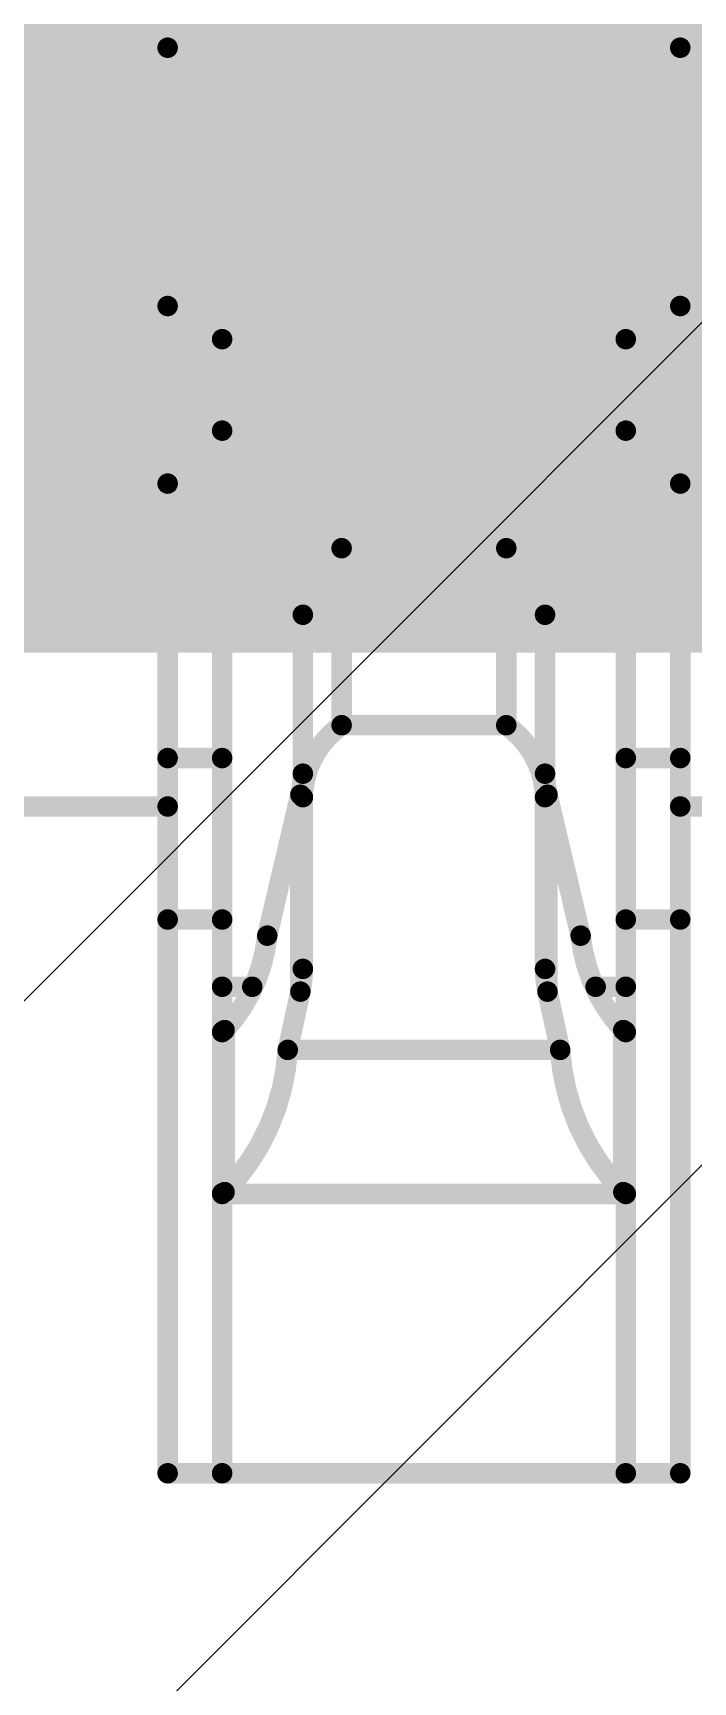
# Model space of a CAD drawing. Header units: inches. Extents: x -11 to 5433, y -4 to 5447.
# Drawn here: x 18.498 to 18.907, y 27.523 to 28.544 of the extents above; entities that cross this region are included whole.
import ezdxf

# ---------------------------------------------------------------- set-up
doc = ezdxf.new("R2010")
doc.units = ezdxf.units.IN
for name, color, linetype in [('Bottom Layer', 5, 'Continuous'), ('Bottom Solder', 6, 'Continuous'), ('Mechanical 4', 56, 'Continuous'), ('Top Layer', 1, 'Continuous'), ('Top Paste', 8, 'Continuous'), ('Top Solder', 216, 'Continuous')]:
    doc.layers.add(name, color=color, linetype=linetype)

# ---------------------------------------------------------------- blocks, each defined once
blk = doc.blocks.new('WQFN_30_EP_2_5_4_5__B_27')
at = {"layer": 'Bottom Solder'}
for p in [(0.68417186, 1.90244222), (0.9500311199999999, 1.64588952)]:
    blk.add_line(p, (-5421.1859699, -5425.6862022), dxfattribs=at)
blk = doc.blocks.new('QTH_030_01_L_D_A_K_TR_157')
at = {"layer": 'Top Layer'}
blk.add_hatch(color=1, dxfattribs=at).paths.add_polyline_path([(-5.52500038, 0.32000063), (-0.8249996199999998, 0.32000063), (-0.8249996199999998, -0.32000063), (-5.52500038, -0.32000063)])
at = {"layer": 'Top Paste'}
blk.add_hatch(color=8, dxfattribs=at).paths.add_polyline_path([(-5.52500038, 0.32000063), (-0.8249996199999998, 0.32000063), (-0.8249996199999998, -0.32000063), (-5.52500038, -0.32000063)])
at = {"layer": 'Top Solder'}
blk.add_hatch(color=216, dxfattribs=at).paths.add_polyline_path([(-5.62660038, 0.42160063), (-0.7233996199999999, 0.42160063), (-0.7233996199999999, -0.42160063), (-5.62660038, -0.42160063)])

msp = doc.modelspace()

# ---------------------------------------------------------------- linework, layer by layer
at = {"layer": 'Bottom Layer'}
msp.add_lwpolyline([(18.34782716, 28.29994594, 0.2794, 0.2794, 0), (24.90321664, 28.29994594, 0.2794, 0.2794, 0)], format="xyseb", dxfattribs=at)
at = {"layer": 'Mechanical 4'}
for points in [[(18.5811541, 28.53494674, 0.0127, 0.0127, 0), (18.8986541, 28.53494674, 0.0127, 0.0127, 0)], [(18.5811541, 28.06494514, 0.0127, 0.0127, 0), (18.5811541, 28.53494674, 0.0127, 0.0127, 0)], [(18.8986541, 28.06494514, 0.0127, 0.0127, 0), (18.8986541, 28.53494674, 0.0127, 0.0127, 0)], [(18.5811541, 28.37494452, 0.0127, 0.0127, 0), (18.8986541, 28.37494452, 0.0127, 0.0127, 0)], [(18.61490562, 28.35440862, 0.0127, 0.0127, 0), (18.86490512, 28.35440862, 0.0127, 0.0127, 0)], [(18.61490562, 27.65194622, 0.0127, 0.0127, 0), (18.61490562, 28.35440862, 0.0127, 0.0127, 0)], [(18.86490512, 27.65194622, 0.0127, 0.0127, 0), (18.86490512, 28.35440862, 0.0127, 0.0127, 0)], [(18.61490562, 28.29773868, 0.0127, 0.0127, 0), (18.86490512, 28.29773868, 0.0127, 0.0127, 0)], [(18.2636541, 28.26494474, 0.0127, 0.0127, 0), (18.5811541, 28.26494474, 0.0127, 0.0127, 0)], [(18.8986541, 28.26494474, 0.0127, 0.0127, 0), (19.2161541, 28.26494474, 0.0127, 0.0127, 0)], [(18.66490552, 28.18369522, 0.0127, 0.0127, -0.2473774344944057), (18.6889136, 28.22494482, 0.0127, 0.0127, 0)], [(18.68891614, 28.22494482, 0.0127, 0.0127, 0), (18.7908946, 28.22494482, 0.0127, 0.0127, 0)], [(18.68891614, 28.11528286, 0.0127, 0.0127, 0), (18.68891614, 28.22494482, 0.0127, 0.0127, 0)], [(18.7908946, 28.11528286, 0.0127, 0.0127, 0), (18.7908946, 28.22494482, 0.0127, 0.0127, 0)], [(18.79089714, 28.22494482, 0.0127, 0.0127, -0.2473774344944055), (18.81490522, 28.18369522, 0.0127, 0.0127, 0)], [(18.66490552, 27.96434844, 0.0127, 0.0127, 0), (18.66490552, 28.18369522, 0.0127, 0.0127, 0)], [(18.81490522, 27.96434844, 0.0127, 0.0127, 0), (18.81490522, 28.18369522, 0.0127, 0.0127, 0)], [(18.66490552, 28.07071348, 0.0127, 0.0127, -0.2374800627721871), (18.6889136, 28.1152854, 0.0127, 0.0127, 0)], [(18.68891614, 28.11528286, 0.0127, 0.0127, 0), (18.7908946, 28.11528286, 0.0127, 0.0127, 0)], [(18.79089714, 28.1152854, 0.0127, 0.0127, -0.2374800627721868), (18.81490522, 28.07071348, 0.0127, 0.0127, 0)], [(18.5811541, 28.09494508, 0.0127, 0.0127, 0), (18.61490562, 28.09494508, 0.0127, 0.0127, 0)], [(18.86490512, 28.09494508, 0.0127, 0.0127, 0), (18.8986541, 28.09494508, 0.0127, 0.0127, 0)], [(18.66490552, 28.08525752, 0.0127, 0.0127, -0.05786385222358645), (18.6633866, 28.07223494, 0.0127, 0.0127, 0)], [(18.81642414, 28.07223494, 0.0127, 0.0127, -0.057863852222711), (18.81490522, 28.08525752, 0.0127, 0.0127, 0)], [(18.2636541, 28.06494514, 0.0127, 0.0127, 0), (18.5811541, 28.06494514, 0.0127, 0.0127, 0)], [(18.5811541, 27.65194622, 0.0127, 0.0127, 0), (18.5811541, 28.06494514, 0.0127, 0.0127, 0)], [(18.6428634, 27.9849453, 0.0127, 0.0127, 0), (18.6633866, 28.07223494, 0.0127, 0.0127, 0)], [(18.6633866, 27.95027684, 0.0127, 0.0127, 0), (18.6633866, 28.07223494, 0.0127, 0.0127, 0)], [(18.81642414, 28.07223494, 0.0127, 0.0127, 0), (18.8369448, 27.9849453, 0.0127, 0.0127, 0)], [(18.81642414, 27.95027684, 0.0127, 0.0127, 0), (18.81642414, 28.07223494, 0.0127, 0.0127, 0)], [(18.8986541, 28.06494514, 0.0127, 0.0127, 0), (19.2161541, 28.06494514, 0.0127, 0.0127, 0)], [(18.8986541, 27.65194622, 0.0127, 0.0127, 0), (18.8986541, 28.06494514, 0.0127, 0.0127, 0)], [(18.5811541, 27.99494528, 0.0127, 0.0127, 0), (18.61490562, 27.99494528, 0.0127, 0.0127, 0)], [(18.86490512, 27.99494528, 0.0127, 0.0127, 0), (18.8986541, 27.99494528, 0.0127, 0.0127, 0)], [(18.64286594, 27.98494784, 0.0127, 0.0127, -0.1625906327552088), (18.61642454, 27.92645418, 0.0127, 0.0127, 0)], [(18.8633862, 27.92645418, 0.0127, 0.0127, -0.1625906327552086), (18.8369448, 27.98494784, 0.0127, 0.0127, 0)], [(18.66490552, 27.96434844, 0.0127, 0.0127, -0.05365793627908248), (18.6633866, 27.95027684, 0.0127, 0.0127, 0)], [(18.81642414, 27.95027684, 0.0127, 0.0127, -0.0536579362795205), (18.81490522, 27.96434844, 0.0127, 0.0127, 0)], [(18.61490562, 27.95328166, 0.0127, 0.0127, 0), (18.633567, 27.95328166, 0.0127, 0.0127, 0)], [(18.65553292, 27.91417836, 0.0127, 0.0127, 0), (18.6633866, 27.95027684, 0.0127, 0.0127, 0)], [(18.81642414, 27.95027684, 0.0127, 0.0127, 0), (18.82427782, 27.91417836, 0.0127, 0.0127, 0)], [(18.84624374, 27.95328166, 0.0127, 0.0127, 0), (18.86490512, 27.95328166, 0.0127, 0.0127, 0)], [(18.61490562, 27.92521466, 0.0127, 0.0127, -0.01102176100866555), (18.61494118, 27.92530102, 0.0127, 0.0127, 0)], [(18.61494118, 27.92530102, 0.0127, 0.0127, -0.02840440618826652), (18.6149869, 27.92538992, 0.0127, 0.0127, 0)], [(18.6149869, 27.92538992, 0.0127, 0.0127, -0.03504147042153537), (18.61505294, 27.92548644, 0.0127, 0.0127, 0)], [(18.61505294, 27.92548644, 0.0127, 0.0127, -0.03231858324261887), (18.615152, 27.92559312, 0.0127, 0.0127, 0)], [(18.615152, 27.92559312, 0.0127, 0.0127, -0.02446223689208078), (18.61528916, 27.9257125, 0.0127, 0.0127, 0)], [(18.6152917, 27.92570996, 0.0127, 0.0127, -0.01372918959022274), (18.6154695, 27.92584458, 0.0127, 0.0127, 0)], [(18.6154695, 27.92584458, 0.0127, 0.0127, -0.008119992797430448), (18.61568032, 27.92598681999999, 0.0127, 0.0127, 0)], [(18.61567778, 27.92598936, 0.0127, 0.0127, -0.004820635665894997), (18.615914, 27.92613922, 0.0127, 0.0127, 0)], [(18.615914, 27.92613922, 0.0127, 0.0127, 0), (18.61642454, 27.92645418, 0.0127, 0.0127, 0)], [(18.61642454, 27.82607592, 0.0127, 0.0127, 0), (18.61642454, 27.92645418, 0.0127, 0.0127, 0)], [(18.8633862, 27.92645418, 0.0127, 0.0127, 0), (18.8636529, 27.92629415999999, 0.0127, 0.0127, 0)], [(18.8633862, 27.82607592, 0.0127, 0.0127, 0), (18.8633862, 27.92645418, 0.0127, 0.0127, 0)], [(18.8636529, 27.92629415999999, 0.0127, 0.0127, 0), (18.86391198, 27.92613414, 0.0127, 0.0127, 0)], [(18.86390944, 27.9261316, 0.0127, 0.0127, -0.006054857847993431), (18.8641482, 27.92598174, 0.0127, 0.0127, 0)], [(18.86415074, 27.92598428, 0.0127, 0.0127, -0.01073696926231512), (18.86435648, 27.92584204, 0.0127, 0.0127, 0)], [(18.86435648, 27.9258395, 0.0127, 0.0127, -0.01856237093802401), (18.86452158, 27.9257125, 0.0127, 0.0127, 0)], [(18.86452158, 27.92571504, 0.0127, 0.0127, -0.02338621052970155), (18.86464604, 27.9255982, 0.0127, 0.0127, 0)], [(18.86464604, 27.92559566, 0.0127, 0.0127, -0.05432145111803714), (18.86480606, 27.925395, 0.0127, 0.0127, 0)], [(18.8648086, 27.92539754, 0.0127, 0.0127, -0.02859688069742774), (18.86490766, 27.92521466, 0.0127, 0.0127, 0)], [(18.65553292, 27.91418089999999, 0.0127, 0.0127, -0.1798939642534223), (18.61642454, 27.82607592, 0.0127, 0.0127, 0)], [(18.65553292, 27.91417836, 0.0127, 0.0127, 0), (18.82427782, 27.91417836, 0.0127, 0.0127, 0)], [(18.8633862, 27.82607592, 0.0127, 0.0127, -0.1798939642534224), (18.82427782, 27.91418089999999, 0.0127, 0.0127, 0)], [(18.61490562, 27.82514628, 0.0127, 0.0127, -0.01323430960727676), (18.61494118, 27.82521232, 0.0127, 0.0127, 0)], [(18.61490562, 27.82494561999999, 0.0127, 0.0127, 0), (18.86490512, 27.82494561999999, 0.0127, 0.0127, 0)], [(18.61494118, 27.82521232, 0.0127, 0.0127, -0.03268862907628014), (18.6149869, 27.8252809, 0.0127, 0.0127, 0)], [(18.6149869, 27.82527582, 0.0127, 0.0127, -0.03744583044280686), (18.61505294, 27.82534948, 0.0127, 0.0127, 0)], [(18.61505294, 27.82534948, 0.0127, 0.0127, -0.0318812046591089), (18.615152, 27.82542822, 0.0127, 0.0127, 0)], [(18.61514946, 27.82543076, 0.0127, 0.0127, -0.02261994755238825), (18.61528916, 27.8255222, 0.0127, 0.0127, 0)], [(18.61528916, 27.82551966, 0.0127, 0.0127, -0.0122088924627144), (18.61546696, 27.82561872, 0.0127, 0.0127, 0)], [(18.61546696, 27.82561872, 0.0127, 0.0127, -0.007070305438326721), (18.61567778, 27.8257254, 0.0127, 0.0127, 0)], [(18.61567778, 27.8257254, 0.0127, 0.0127, 0), (18.615914, 27.8258397, 0.0127, 0.0127, 0)], [(18.615914, 27.8258397, 0.0127, 0.0127, 0), (18.61642454, 27.82607592, 0.0127, 0.0127, 0)], [(18.8633862, 27.82607592, 0.0127, 0.0127, 0), (18.8636529, 27.825954, 0.0127, 0.0127, 0)], [(18.8636529, 27.825954, 0.0127, 0.0127, 0), (18.86391198, 27.82583716, 0.0127, 0.0127, 0)], [(18.86391198, 27.82583716, 0.0127, 0.0127, -0.00520533402494242), (18.86415074, 27.8257254, 0.0127, 0.0127, 0)], [(18.8641482, 27.82572286, 0.0127, 0.0127, -0.009375622384355966), (18.86435394, 27.82561618, 0.0127, 0.0127, 0)], [(18.86435394, 27.82561618, 0.0127, 0.0127, -0.01668702493525321), (18.86452158, 27.82551966, 0.0127, 0.0127, 0)], [(18.86452158, 27.82551966, 0.0127, 0.0127, -0.02199391697798847), (18.86464604, 27.8254333, 0.0127, 0.0127, 0)], [(18.8646435, 27.8254333, 0.0127, 0.0127, -0.02675089174968051), (18.86473748, 27.82535456, 0.0127, 0.0127, 0)], [(18.86474002, 27.82535456, 0.0127, 0.0127, -0.02828763809793445), (18.8648086, 27.82528344, 0.0127, 0.0127, 0)], [(18.8648086, 27.82528344, 0.0127, 0.0127, -0.03260546142328104), (18.86490512, 27.82514628, 0.0127, 0.0127, 0)], [(18.5811541, 27.65194622, 0.0127, 0.0127, 0), (18.8986541, 27.65194622, 0.0127, 0.0127, 0)]]:
    msp.add_lwpolyline(points, format="xyseb", dxfattribs=at)
for points in [[(18.5779791, 28.53494674, 0.00635, 0.00635, 1), (18.5843291, 28.53494674, 0.00635, 0.00635, 1)], [(18.5779791, 28.53494674, 0.00635, 0.00635, 1), (18.5843291, 28.53494674, 0.00635, 0.00635, 1)], [(18.8954791, 28.53494674, 0.00635, 0.00635, 1), (18.9018291, 28.53494674, 0.00635, 0.00635, 1)], [(18.8954791, 28.53494674, 0.00635, 0.00635, 1), (18.9018291, 28.53494674, 0.00635, 0.00635, 1)], [(18.5779791, 28.37494452, 0.00635, 0.00635, 1), (18.5843291, 28.37494452, 0.00635, 0.00635, 1)], [(18.8954791, 28.37494452, 0.00635, 0.00635, 1), (18.9018291, 28.37494452, 0.00635, 0.00635, 1)], [(18.61173062, 28.35440862, 0.00635, 0.00635, 1), (18.61808062, 28.35440862, 0.00635, 0.00635, 1)], [(18.61173062, 28.35440862, 0.00635, 0.00635, 1), (18.61808062, 28.35440862, 0.00635, 0.00635, 1)], [(18.86173012, 28.35440862, 0.00635, 0.00635, 1), (18.86808012, 28.35440862, 0.00635, 0.00635, 1)], [(18.86173012, 28.35440862, 0.00635, 0.00635, 1), (18.86808012, 28.35440862, 0.00635, 0.00635, 1)], [(18.61173062, 28.29773868, 0.00635, 0.00635, 1), (18.61808062, 28.29773868, 0.00635, 0.00635, 1)], [(18.86173012, 28.29773868, 0.00635, 0.00635, 1), (18.86808012, 28.29773868, 0.00635, 0.00635, 1)], [(18.5779791, 28.26494474, 0.00635, 0.00635, 1), (18.5843291, 28.26494474, 0.00635, 0.00635, 1)], [(18.8954791, 28.26494474, 0.00635, 0.00635, 1), (18.9018291, 28.26494474, 0.00635, 0.00635, 1)], [(18.6857386, 28.22494482, 0.00635, 0.00635, 1), (18.6920886, 28.22494482, 0.00635, 0.00635, 1)], [(18.68574114, 28.22494482, 0.00635, 0.00635, 1), (18.69209114, 28.22494482, 0.00635, 0.00635, 1)], [(18.68574114, 28.22494482, 0.00635, 0.00635, 1), (18.69209114, 28.22494482, 0.00635, 0.00635, 1)], [(18.7877196, 28.22494482, 0.00635, 0.00635, 1), (18.7940696, 28.22494482, 0.00635, 0.00635, 1)], [(18.7877196, 28.22494482, 0.00635, 0.00635, 1), (18.7940696, 28.22494482, 0.00635, 0.00635, 1)], [(18.78772214, 28.22494482, 0.00635, 0.00635, 1), (18.79407214, 28.22494482, 0.00635, 0.00635, 1)], [(18.66173052, 28.18369522, 0.00635, 0.00635, 1), (18.66808052, 28.18369522, 0.00635, 0.00635, 1)], [(18.66173052, 28.18369522, 0.00635, 0.00635, 1), (18.66808052, 28.18369522, 0.00635, 0.00635, 1)], [(18.81173022, 28.18369522, 0.00635, 0.00635, 1), (18.81808022, 28.18369522, 0.00635, 0.00635, 1)], [(18.81173022, 28.18369522, 0.00635, 0.00635, 1), (18.81808022, 28.18369522, 0.00635, 0.00635, 1)], [(18.6857386, 28.1152854, 0.00635, 0.00635, 1), (18.6920886, 28.1152854, 0.00635, 0.00635, 1)], [(18.68574114, 28.11528286, 0.00635, 0.00635, 1), (18.69209114, 28.11528286, 0.00635, 0.00635, 1)], [(18.68574114, 28.11528286, 0.00635, 0.00635, 1), (18.69209114, 28.11528286, 0.00635, 0.00635, 1)], [(18.7877196, 28.11528286, 0.00635, 0.00635, 1), (18.7940696, 28.11528286, 0.00635, 0.00635, 1)], [(18.7877196, 28.11528286, 0.00635, 0.00635, 1), (18.7940696, 28.11528286, 0.00635, 0.00635, 1)], [(18.78772214, 28.1152854, 0.00635, 0.00635, 1), (18.79407214, 28.1152854, 0.00635, 0.00635, 1)], [(18.5779791, 28.09494508, 0.00635, 0.00635, 1), (18.5843291, 28.09494508, 0.00635, 0.00635, 1)], [(18.61173062, 28.09494508, 0.00635, 0.00635, 1), (18.61808062, 28.09494508, 0.00635, 0.00635, 1)], [(18.86173012, 28.09494508, 0.00635, 0.00635, 1), (18.86808012, 28.09494508, 0.00635, 0.00635, 1)], [(18.8954791, 28.09494508, 0.00635, 0.00635, 1), (18.9018291, 28.09494508, 0.00635, 0.00635, 1)], [(18.66173052, 28.08525752, 0.00635, 0.00635, 1), (18.66808052, 28.08525752, 0.00635, 0.00635, 1)], [(18.81173022, 28.08525752, 0.00635, 0.00635, 1), (18.81808022, 28.08525752, 0.00635, 0.00635, 1)], [(18.5779791, 28.06494514, 0.00635, 0.00635, 1), (18.5843291, 28.06494514, 0.00635, 0.00635, 1)], [(18.5779791, 28.06494514, 0.00635, 0.00635, 1), (18.5843291, 28.06494514, 0.00635, 0.00635, 1)], [(18.5779791, 28.06494514, 0.00635, 0.00635, 1), (18.5843291, 28.06494514, 0.00635, 0.00635, 1)], [(18.6602116, 28.07223494, 0.00635, 0.00635, 1), (18.6665616, 28.07223494, 0.00635, 0.00635, 1)], [(18.6602116, 28.07223494, 0.00635, 0.00635, 1), (18.6665616, 28.07223494, 0.00635, 0.00635, 1)], [(18.6602116, 28.07223494, 0.00635, 0.00635, 1), (18.6665616, 28.07223494, 0.00635, 0.00635, 1)], [(18.66173052, 28.07071348, 0.00635, 0.00635, 1), (18.66808052, 28.07071348, 0.00635, 0.00635, 1)], [(18.81173022, 28.07071348, 0.00635, 0.00635, 1), (18.81808022, 28.07071348, 0.00635, 0.00635, 1)], [(18.81324914, 28.07223494, 0.00635, 0.00635, 1), (18.81959914, 28.07223494, 0.00635, 0.00635, 1)], [(18.81324914, 28.07223494, 0.00635, 0.00635, 1), (18.81959914, 28.07223494, 0.00635, 0.00635, 1)], [(18.81324914, 28.07223494, 0.00635, 0.00635, 1), (18.81959914, 28.07223494, 0.00635, 0.00635, 1)], [(18.8954791, 28.06494514, 0.00635, 0.00635, 1), (18.9018291, 28.06494514, 0.00635, 0.00635, 1)], [(18.8954791, 28.06494514, 0.00635, 0.00635, 1), (18.9018291, 28.06494514, 0.00635, 0.00635, 1)], [(18.8954791, 28.06494514, 0.00635, 0.00635, 1), (18.9018291, 28.06494514, 0.00635, 0.00635, 1)], [(18.5779791, 27.99494528, 0.00635, 0.00635, 1), (18.5843291, 27.99494528, 0.00635, 0.00635, 1)], [(18.61173062, 27.99494528, 0.00635, 0.00635, 1), (18.61808062, 27.99494528, 0.00635, 0.00635, 1)], [(18.86173012, 27.99494528, 0.00635, 0.00635, 1), (18.86808012, 27.99494528, 0.00635, 0.00635, 1)], [(18.8954791, 27.99494528, 0.00635, 0.00635, 1), (18.9018291, 27.99494528, 0.00635, 0.00635, 1)], [(18.6396884, 27.9849453, 0.00635, 0.00635, 1), (18.6460384, 27.9849453, 0.00635, 0.00635, 1)], [(18.63969094, 27.98494784, 0.00635, 0.00635, 1), (18.64604094, 27.98494784, 0.00635, 0.00635, 1)], [(18.8337698, 27.98494784, 0.00635, 0.00635, 1), (18.8401198, 27.98494784, 0.00635, 0.00635, 1)], [(18.8337698, 27.9849453, 0.00635, 0.00635, 1), (18.8401198, 27.9849453, 0.00635, 0.00635, 1)], [(18.66173052, 27.96434844, 0.00635, 0.00635, 1), (18.66808052, 27.96434844, 0.00635, 0.00635, 1)], [(18.66173052, 27.96434844, 0.00635, 0.00635, 1), (18.66808052, 27.96434844, 0.00635, 0.00635, 1)], [(18.81173022, 27.96434844, 0.00635, 0.00635, 1), (18.81808022, 27.96434844, 0.00635, 0.00635, 1)], [(18.81173022, 27.96434844, 0.00635, 0.00635, 1), (18.81808022, 27.96434844, 0.00635, 0.00635, 1)], [(18.61173062, 27.95328166, 0.00635, 0.00635, 1), (18.61808062, 27.95328166, 0.00635, 0.00635, 1)], [(18.630392, 27.95328166, 0.00635, 0.00635, 1), (18.636742, 27.95328166, 0.00635, 0.00635, 1)], [(18.6602116, 27.95027684, 0.00635, 0.00635, 1), (18.6665616, 27.95027684, 0.00635, 0.00635, 1)], [(18.6602116, 27.95027684, 0.00635, 0.00635, 1), (18.6665616, 27.95027684, 0.00635, 0.00635, 1)], [(18.6602116, 27.95027684, 0.00635, 0.00635, 1), (18.6665616, 27.95027684, 0.00635, 0.00635, 1)], [(18.81324914, 27.95027684, 0.00635, 0.00635, 1), (18.81959914, 27.95027684, 0.00635, 0.00635, 1)], [(18.81324914, 27.95027684, 0.00635, 0.00635, 1), (18.81959914, 27.95027684, 0.00635, 0.00635, 1)], [(18.81324914, 27.95027684, 0.00635, 0.00635, 1), (18.81959914, 27.95027684, 0.00635, 0.00635, 1)], [(18.84306874, 27.95328166, 0.00635, 0.00635, 1), (18.84941874, 27.95328166, 0.00635, 0.00635, 1)], [(18.86173012, 27.95328166, 0.00635, 0.00635, 1), (18.86808012, 27.95328166, 0.00635, 0.00635, 1)], [(18.61173062, 27.92521466, 0.00635, 0.00635, 1), (18.61808062, 27.92521466, 0.00635, 0.00635, 1)], [(18.61176618, 27.92530102, 0.00635, 0.00635, 1), (18.61811618, 27.92530102, 0.00635, 0.00635, 1)], [(18.61176618, 27.92530102, 0.00635, 0.00635, 1), (18.61811618, 27.92530102, 0.00635, 0.00635, 1)], [(18.6118119, 27.92538992, 0.00635, 0.00635, 1), (18.6181619, 27.92538992, 0.00635, 0.00635, 1)], [(18.6118119, 27.92538992, 0.00635, 0.00635, 1), (18.6181619, 27.92538992, 0.00635, 0.00635, 1)], [(18.61187794, 27.92548644, 0.00635, 0.00635, 1), (18.61822794, 27.92548644, 0.00635, 0.00635, 1)], [(18.61187794, 27.92548644, 0.00635, 0.00635, 1), (18.61822794, 27.92548644, 0.00635, 0.00635, 1)], [(18.611977, 27.92559312, 0.00635, 0.00635, 1), (18.618327, 27.92559312, 0.00635, 0.00635, 1)], [(18.611977, 27.92559312, 0.00635, 0.00635, 1), (18.618327, 27.92559312, 0.00635, 0.00635, 1)], [(18.61211416, 27.9257125, 0.00635, 0.00635, 1), (18.61846416, 27.9257125, 0.00635, 0.00635, 1)], [(18.6121167, 27.92570996, 0.00635, 0.00635, 1), (18.6184667, 27.92570996, 0.00635, 0.00635, 1)], [(18.6122945, 27.92584458, 0.00635, 0.00635, 1), (18.6186445, 27.92584458, 0.00635, 0.00635, 1)], [(18.6122945, 27.92584458, 0.00635, 0.00635, 1), (18.6186445, 27.92584458, 0.00635, 0.00635, 1)], [(18.61250278, 27.92598936, 0.00635, 0.00635, 1), (18.61885278, 27.92598936, 0.00635, 0.00635, 1)], [(18.61250532, 27.92598681999999, 0.00635, 0.00635, 1), (18.61885532, 27.92598681999999, 0.00635, 0.00635, 1)], [(18.612739, 27.92613922, 0.00635, 0.00635, 1), (18.619089, 27.92613922, 0.00635, 0.00635, 1)], [(18.612739, 27.92613922, 0.00635, 0.00635, 1), (18.619089, 27.92613922, 0.00635, 0.00635, 1)], [(18.61324954, 27.92645418, 0.00635, 0.00635, 1), (18.61959954, 27.92645418, 0.00635, 0.00635, 1)], [(18.61324954, 27.92645418, 0.00635, 0.00635, 1), (18.61959954, 27.92645418, 0.00635, 0.00635, 1)], [(18.61324954, 27.92645418, 0.00635, 0.00635, 1), (18.61959954, 27.92645418, 0.00635, 0.00635, 1)], [(18.8602112, 27.92645418, 0.00635, 0.00635, 1), (18.8665612, 27.92645418, 0.00635, 0.00635, 1)], [(18.8602112, 27.92645418, 0.00635, 0.00635, 1), (18.8665612, 27.92645418, 0.00635, 0.00635, 1)], [(18.8602112, 27.92645418, 0.00635, 0.00635, 1), (18.8665612, 27.92645418, 0.00635, 0.00635, 1)], [(18.8604779, 27.92629415999999, 0.00635, 0.00635, 1), (18.8668279, 27.92629415999999, 0.00635, 0.00635, 1)], [(18.8604779, 27.92629415999999, 0.00635, 0.00635, 1), (18.8668279, 27.92629415999999, 0.00635, 0.00635, 1)], [(18.86073444, 27.9261316, 0.00635, 0.00635, 1), (18.86708444, 27.9261316, 0.00635, 0.00635, 1)], [(18.86073698, 27.92613414, 0.00635, 0.00635, 1), (18.86708698, 27.92613414, 0.00635, 0.00635, 1)], [(18.8609732, 27.92598174, 0.00635, 0.00635, 1), (18.8673232, 27.92598174, 0.00635, 0.00635, 1)], [(18.86097574, 27.92598428, 0.00635, 0.00635, 1), (18.86732574, 27.92598428, 0.00635, 0.00635, 1)], [(18.86118148, 27.92584204, 0.00635, 0.00635, 1), (18.86753148, 27.92584204, 0.00635, 0.00635, 1)], [(18.86118148, 27.9258395, 0.00635, 0.00635, 1), (18.86753148, 27.9258395, 0.00635, 0.00635, 1)], [(18.86134658, 27.92571504, 0.00635, 0.00635, 1), (18.86769658, 27.92571504, 0.00635, 0.00635, 1)], [(18.86134658, 27.9257125, 0.00635, 0.00635, 1), (18.86769658, 27.9257125, 0.00635, 0.00635, 1)], [(18.86147104, 27.9255982, 0.00635, 0.00635, 1), (18.86782104, 27.9255982, 0.00635, 0.00635, 1)], [(18.86147104, 27.92559566, 0.00635, 0.00635, 1), (18.86782104, 27.92559566, 0.00635, 0.00635, 1)], [(18.86163106, 27.925395, 0.00635, 0.00635, 1), (18.86798106, 27.925395, 0.00635, 0.00635, 1)], [(18.8616336, 27.92539754, 0.00635, 0.00635, 1), (18.8679836, 27.92539754, 0.00635, 0.00635, 1)], [(18.86173266, 27.92521466, 0.00635, 0.00635, 1), (18.86808266, 27.92521466, 0.00635, 0.00635, 1)], [(18.65235792, 27.91418089999999, 0.00635, 0.00635, 1), (18.65870792, 27.91418089999999, 0.00635, 0.00635, 1)], [(18.65235792, 27.91417836, 0.00635, 0.00635, 1), (18.65870792, 27.91417836, 0.00635, 0.00635, 1)], [(18.65235792, 27.91417836, 0.00635, 0.00635, 1), (18.65870792, 27.91417836, 0.00635, 0.00635, 1)], [(18.82110282, 27.91418089999999, 0.00635, 0.00635, 1), (18.82745282, 27.91418089999999, 0.00635, 0.00635, 1)], [(18.82110282, 27.91417836, 0.00635, 0.00635, 1), (18.82745282, 27.91417836, 0.00635, 0.00635, 1)], [(18.82110282, 27.91417836, 0.00635, 0.00635, 1), (18.82745282, 27.91417836, 0.00635, 0.00635, 1)], [(18.61173062, 27.82514628, 0.00635, 0.00635, 1), (18.61808062, 27.82514628, 0.00635, 0.00635, 1)], [(18.61173062, 27.82494561999999, 0.00635, 0.00635, 1), (18.61808062, 27.82494561999999, 0.00635, 0.00635, 1)], [(18.61176618, 27.82521232, 0.00635, 0.00635, 1), (18.61811618, 27.82521232, 0.00635, 0.00635, 1)], [(18.61176618, 27.82521232, 0.00635, 0.00635, 1), (18.61811618, 27.82521232, 0.00635, 0.00635, 1)], [(18.6118119, 27.8252809, 0.00635, 0.00635, 1), (18.6181619, 27.8252809, 0.00635, 0.00635, 1)], [(18.6118119, 27.82527582, 0.00635, 0.00635, 1), (18.6181619, 27.82527582, 0.00635, 0.00635, 1)], [(18.61187794, 27.82534948, 0.00635, 0.00635, 1), (18.61822794, 27.82534948, 0.00635, 0.00635, 1)], [(18.61187794, 27.82534948, 0.00635, 0.00635, 1), (18.61822794, 27.82534948, 0.00635, 0.00635, 1)], [(18.61197446, 27.82543076, 0.00635, 0.00635, 1), (18.61832446, 27.82543076, 0.00635, 0.00635, 1)], [(18.611977, 27.82542822, 0.00635, 0.00635, 1), (18.618327, 27.82542822, 0.00635, 0.00635, 1)], [(18.61211416, 27.8255222, 0.00635, 0.00635, 1), (18.61846416, 27.8255222, 0.00635, 0.00635, 1)], [(18.61211416, 27.82551966, 0.00635, 0.00635, 1), (18.61846416, 27.82551966, 0.00635, 0.00635, 1)], [(18.61229196, 27.82561872, 0.00635, 0.00635, 1), (18.61864196, 27.82561872, 0.00635, 0.00635, 1)], [(18.61229196, 27.82561872, 0.00635, 0.00635, 1), (18.61864196, 27.82561872, 0.00635, 0.00635, 1)], [(18.61250278, 27.8257254, 0.00635, 0.00635, 1), (18.61885278, 27.8257254, 0.00635, 0.00635, 1)], [(18.61250278, 27.8257254, 0.00635, 0.00635, 1), (18.61885278, 27.8257254, 0.00635, 0.00635, 1)], [(18.612739, 27.8258397, 0.00635, 0.00635, 1), (18.619089, 27.8258397, 0.00635, 0.00635, 1)], [(18.612739, 27.8258397, 0.00635, 0.00635, 1), (18.619089, 27.8258397, 0.00635, 0.00635, 1)], [(18.61324954, 27.82607592, 0.00635, 0.00635, 1), (18.61959954, 27.82607592, 0.00635, 0.00635, 1)], [(18.61324954, 27.82607592, 0.00635, 0.00635, 1), (18.61959954, 27.82607592, 0.00635, 0.00635, 1)], [(18.61324954, 27.82607592, 0.00635, 0.00635, 1), (18.61959954, 27.82607592, 0.00635, 0.00635, 1)], [(18.8602112, 27.82607592, 0.00635, 0.00635, 1), (18.8665612, 27.82607592, 0.00635, 0.00635, 1)], [(18.8602112, 27.82607592, 0.00635, 0.00635, 1), (18.8665612, 27.82607592, 0.00635, 0.00635, 1)], [(18.8602112, 27.82607592, 0.00635, 0.00635, 1), (18.8665612, 27.82607592, 0.00635, 0.00635, 1)], [(18.8604779, 27.825954, 0.00635, 0.00635, 1), (18.8668279, 27.825954, 0.00635, 0.00635, 1)], [(18.8604779, 27.825954, 0.00635, 0.00635, 1), (18.8668279, 27.825954, 0.00635, 0.00635, 1)], [(18.86073698, 27.82583716, 0.00635, 0.00635, 1), (18.86708698, 27.82583716, 0.00635, 0.00635, 1)], [(18.86073698, 27.82583716, 0.00635, 0.00635, 1), (18.86708698, 27.82583716, 0.00635, 0.00635, 1)], [(18.8609732, 27.82572286, 0.00635, 0.00635, 1), (18.8673232, 27.82572286, 0.00635, 0.00635, 1)], [(18.86097574, 27.8257254, 0.00635, 0.00635, 1), (18.86732574, 27.8257254, 0.00635, 0.00635, 1)], [(18.86117894, 27.82561618, 0.00635, 0.00635, 1), (18.86752894, 27.82561618, 0.00635, 0.00635, 1)], [(18.86117894, 27.82561618, 0.00635, 0.00635, 1), (18.86752894, 27.82561618, 0.00635, 0.00635, 1)], [(18.86134658, 27.82551966, 0.00635, 0.00635, 1), (18.86769658, 27.82551966, 0.00635, 0.00635, 1)], [(18.86134658, 27.82551966, 0.00635, 0.00635, 1), (18.86769658, 27.82551966, 0.00635, 0.00635, 1)], [(18.8614685, 27.8254333, 0.00635, 0.00635, 1), (18.8678185, 27.8254333, 0.00635, 0.00635, 1)], [(18.86147104, 27.8254333, 0.00635, 0.00635, 1), (18.86782104, 27.8254333, 0.00635, 0.00635, 1)], [(18.86156248, 27.82535456, 0.00635, 0.00635, 1), (18.86791248, 27.82535456, 0.00635, 0.00635, 1)], [(18.86156502, 27.82535456, 0.00635, 0.00635, 1), (18.86791502, 27.82535456, 0.00635, 0.00635, 1)], [(18.8616336, 27.82528344, 0.00635, 0.00635, 1), (18.8679836, 27.82528344, 0.00635, 0.00635, 1)], [(18.8616336, 27.82528344, 0.00635, 0.00635, 1), (18.8679836, 27.82528344, 0.00635, 0.00635, 1)], [(18.86173012, 27.82514628, 0.00635, 0.00635, 1), (18.86808012, 27.82514628, 0.00635, 0.00635, 1)], [(18.86173012, 27.82494561999999, 0.00635, 0.00635, 1), (18.86808012, 27.82494561999999, 0.00635, 0.00635, 1)], [(18.5779791, 27.65194622, 0.00635, 0.00635, 1), (18.5843291, 27.65194622, 0.00635, 0.00635, 1)], [(18.5779791, 27.65194622, 0.00635, 0.00635, 1), (18.5843291, 27.65194622, 0.00635, 0.00635, 1)], [(18.61173062, 27.65194622, 0.00635, 0.00635, 1), (18.61808062, 27.65194622, 0.00635, 0.00635, 1)], [(18.86173012, 27.65194622, 0.00635, 0.00635, 1), (18.86808012, 27.65194622, 0.00635, 0.00635, 1)], [(18.8954791, 27.65194622, 0.00635, 0.00635, 1), (18.9018291, 27.65194622, 0.00635, 0.00635, 1)], [(18.8954791, 27.65194622, 0.00635, 0.00635, 1), (18.9018291, 27.65194622, 0.00635, 0.00635, 1)]]:
    msp.add_lwpolyline(points, format="xyseb", close=True, dxfattribs=at)

# ---------------------------------------------------------------- block references
at = {"rotation": 180}
for name, p in [('WQFN_30_EP_2_5_4_5__B_27', (11.66616412, 21.80690584)), ('QTH_030_01_L_D_A_K_TR_157', (15.3105993, 28.85674696))]:
    msp.add_blockref(name, p, dxfattribs=at)

doc.saveas('drawing.dxf')
